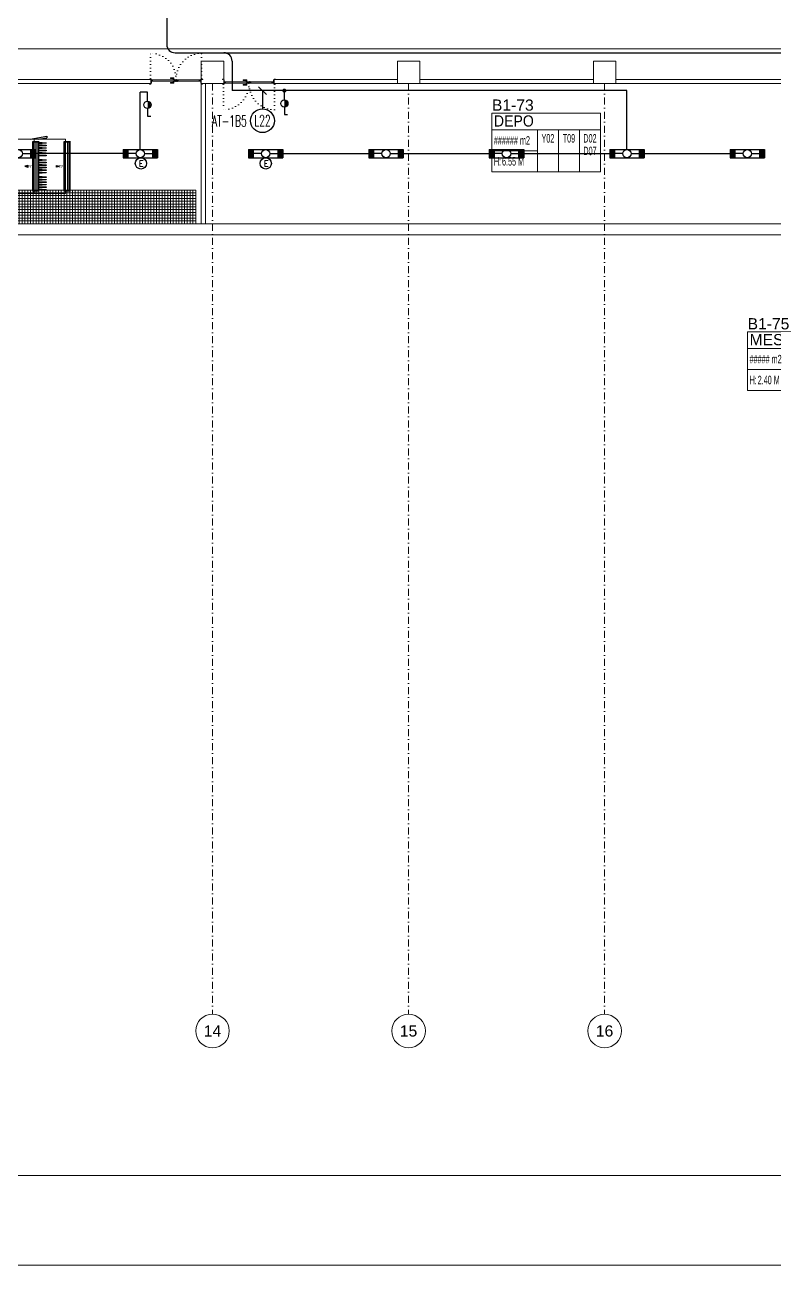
# Model space of a CAD drawing. Header units: metres. Extents: x -13316 to 152404, y -3899 to 30226.
# Drawn here: x 64130 to 66806, y -3899 to 530 of the extents above; entities that cross this region are included whole.
import ezdxf
from ezdxf.enums import TextEntityAlignment as Align

# ---------------------------------------------------------------- set-up
doc = ezdxf.new("R2010")
doc.units = ezdxf.units.M
doc.header["$LTSCALE"] = 100
doc.header["$MEASUREMENT"] = 0
for name, pattern in [('DASHDOT2', [0.5, 0.25, -0.125, 0, -0.125]), ('DOT2', [0.125, 0, -0.125]), ('HIDDEN', [0.375, 0.25, -0.125])]:
    doc.linetypes.add(name, pattern=pattern)
doc.layers.get('0').update_dxf_attribs({"color": 9, "lineweight": 9})
for name, color, linetype, lineweight in [('00', 9, 'Continuous', 9), ('01', 9, 'Continuous', 9), ('06B', 9, 'Continuous', 9), ('06C', 9, 'Continuous', 9), ('06D', 9, 'Continuous', 9), ('09', 9, 'Continuous', 9), ('09D', 8, 'Continuous', 9), ('10', 9, 'Continuous', 9), ('20', 9, 'DOT2', 9), ('21', 9, 'Continuous', 9), ('21_mahal200', 9, 'Continuous', 9), ('24', 9, 'DASHDOT2', 9), ('25', 9, 'Continuous', 9), ('32-ekipman', 9, 'Continuous', 9), ('40A', 9, 'Continuous', 9), ('E-2x36 W SIVAÜSTÜ FLUORESAN ARMATÜR (ETANŞ)', 7, 'Continuous', 30), ('E-ACİL AYDINLATMA KİTİ', 7, 'Continuous', 30), ('E-ANAHTAR (ETANŞ)', 7, 'Continuous', 30), ('E-KABLO', 7, 'Continuous', 30), ('E-LINYE', 7, 'Continuous', 30)]:
    doc.layers.add(name, color=color, linetype=linetype, lineweight=lineweight)
doc.styles.add('Arial', font='arial.ttf', dxfattribs={"height": 2.5})
doc.styles.add('E-YAZI', font='txttw.shx')
doc.styles.add('MuuM_TEXT-STANDART', font='ARIALN.TTF')
doc.styles.get("Standard").update_dxf_attribs({"font": 'ARIALN.TTF'})
doc.dimstyles.new('MuuM_DIM200', dxfattribs={"dimscale": 20, "dimtxt": 2, "dimasz": 1, "dimexe": 1, "dimexo": 1, "dimgap": 1, "dimtad": 1, "dimdec": 1, "dimrnd": 0.5, "dimdsep": 46, "dimtxsty": 'MuuM_TEXT-STANDART', "dimblk": 'ARCHTICK', "dimcen": 0, "dimdle": 0.15, "dimclrd": 256, "dimclre": 256, "dimclrt": 256, "dimadec": 0, "dimazin": 0, "dimtfac": 5, "dimtdec": 1, "dimtix": 1, "dimtmove": 2, "dimatfit": 3, "dimldrblk": 'DOT', "dimfxl": 3, "dimfxlon": 1, "dimtolj": 1, "dimlwd": -1, "dimlwe": -1, "dimarcsym": 0})

# ---------------------------------------------------------------- blocks, each defined once
blk = doc.blocks.new('0_aks')
at = {"linetype": 'Continuous'}
blk.add_circle((0, 0), 3, dxfattribs=at)
at = {"style": 'Arial'}
blk.add_attdef('AKS', text='', height=2, dxfattribs=at).set_placement((0, 0), align=Align.MIDDLE_CENTER)
blk = doc.blocks.new('p-akslar_yeni')
at = {"layer": '24'}
for points in [[(14895, -8575), (14895, -11897.2)], [(15595, -8575), (15595, -11897.2)], [(16295, -8575), (16295, -11897.2)]]:
    blk.add_lwpolyline(points, dxfattribs=at)
at = {"layer": '21', "xscale": 20, "yscale": 20, "zscale": 20}
for p, values in [((14895, -11957.2), {'AKS': '14'}), ((15595, -11957.2), {'AKS': '15'}), ((16295, -11957.2), {'AKS': '16'})]:
    blk.add_blockref('0_aks', p, dxfattribs=at).add_auto_attribs(values)
blk = doc.blocks.new('100_ANAHTAR (ETANŞ)')
at = {"layer": 'E-ANAHTAR (ETANŞ)', "color": 4}
for p, q in [((0, 5.35), (-0.71, 5.35)), ((0, 3.67), (0, 5.35)), ((0, 2.05), (0, 0))]:
    blk.add_line(p, q, dxfattribs=at)
at = {"layer": 'E-ANAHTAR (ETANŞ)', "color": 4, "const_width": 0.81}
blk.add_lwpolyline([(0, 3.27, 0.414214), (-0.41, 2.86, 0.414214), (0, 2.46, 0.414214)], format="xyb", dxfattribs=at)
at = {"layer": 'E-ANAHTAR (ETANŞ)', "color": 4}
blk.add_circle((0, 2.86), 0.81, dxfattribs=at)
blk = doc.blocks.new('100_ACİL AYDINLATMA KİTİ')
at = {"layer": 'E-ACİL AYDINLATMA KİTİ', "color": 3}
blk.add_circle((0, 0), 1.25, dxfattribs=at)
at = {"layer": 'E-ACİL AYDINLATMA KİTİ', "color": 3, "style": 'E-YAZI'}
blk.add_text('E', height=1.34, dxfattribs=at).set_placement((-0.45, -0.69))
blk = doc.blocks.new('100_2x36 W SIVAÜSTÜ FLUORESAN ARMATÜR (ETANŞ)')
at = {"layer": 'E-2x36 W SIVAÜSTÜ FLUORESAN ARMATÜR (ETANŞ)', "color": 4}
for p, q in [((-6.15, 1.5), (6.15, 1.5)), ((-6.15, 1.5), (-6.15, -1.5)), ((-1.5, 0), (-6.15, 0)), ((1.5, 0), (6.15, 0)), ((6.15, 1.5), (6.15, -1.5)), ((-6.15, -1.5), (6.15, -1.5))]:
    blk.add_line(p, q, dxfattribs=at)
blk.add_circle((0, 0), 1.5, dxfattribs=at)
for points in [[(-4.15, 1.5), (-4.15, -1.5), (-6.15, 1.5), (-6.15, -1.5)], [(4.15, 1.5), (4.15, -1.5), (6.15, 1.5), (6.15, -1.5)]]:
    blk.add_solid(points, dxfattribs=at)
blk = doc.blocks.new('p-kolon_80x80')
blk.add_lwpolyline([(-40, -40), (40, -40), (40, 40), (-40, 40)], close=True)
blk = doc.blocks.new('1.bod.mimari.elk')
at = {"layer": '01'}
for p in [(8480, -8590), (9180, -8590), (9880, -8590)]:
    blk.add_blockref('p-kolon_80x80', p, dxfattribs=at)
blk = doc.blocks.new('P-KURANGLEZ')
at = {"layer": '01'}
blk.add_lwpolyline([(7525, -500), (12385, -500), (12385, -5), (12385, 0), (12425, 0), (12425, -540), (7525, -540)], close=True, dxfattribs=at)
blk = doc.blocks.new('_ArchTick')
at = {"color": 0, "linetype": 'ByBlock', "const_width": 0.15}
blk.add_lwpolyline([(-0.5, -0.5), (0.5, 0.5)], dxfattribs=at)
blk = doc.blocks.new('*D704')
at = {"layer": '25', "transparency": 16777216}
for p, q in [((89939.1, -1804.3), (89939.1, -1724.3)), ((101899.1, -1768), (101899.1, -1724.3)), ((89936.1, -1744.3), (101902.1, -1744.3))]:
    blk.add_line(p, q, dxfattribs=at)
at = {"layer": '25', "transparency": 16777216, "xscale": 20, "yscale": 20, "zscale": 20, "rotation": 180}
blk.add_blockref('_ArchTick', (89939.1, -1744.3), dxfattribs=at)
at = {"layer": '25', "transparency": 16777216, "xscale": 20, "yscale": 20, "zscale": 20}
blk.add_blockref('_ArchTick', (101899.1, -1744.3), dxfattribs=at)
at = {"layer": '25', "transparency": 16777216, "insert": (95919.1, -1698.8), "char_height": 50, "attachment_point": 5, "style": 'MuuM_TEXT-STANDART'}
blk.add_mtext('\\A1;11960', dxfattribs=at)
blk = doc.blocks.new('_Dot')
at = {"color": 0, "linetype": 'ByBlock', "lineweight": -2}
blk.add_line((-0.5, 0), (-1, 0), dxfattribs=at)
at = {"color": 0, "linetype": 'ByBlock', "const_width": 0.5}
blk.add_lwpolyline([(-0.25, 0, 1), (0.25, 0, 1)], format="xyb", close=True, dxfattribs=at)
blk = doc.blocks.new('DRWER')
at = {"color": 252, "lineweight": -3}
for p, q in [((-160, 67), (-160, 1867)), ((-67, 97), (-67, 1837)), ((25, 67), (25, 1867)), ((440, 67), (440, 1867)), ((533, 97), (533, 1837)), ((625, 67), (625, 1867)), ((1261, 1935), (1261, 1935)), ((1261, 0), (1261, 1935)), ((1261, 25), (1261, 1910)), ((2783, 0), (2783, 1935)), ((3280, 2013), (3030, 2013)), ((3405, -153), (3405, 2087)), ((3702, 1855), (3652, 1880)), ((3652, 1830), (3702, 1855)), ((3702, 1805), (3652, 1830)), ((3652, 1780), (3702, 1805)), ((3702, 1755), (3652, 1780)), ((4227, 0), (4227, 1935)), ((6585, 67), (6585, 1867)), ((6677, 97), (6677, 1837)), ((6770, 67), (6770, 1867)), ((7707, 67), (7707, 1867)), ((7799, 97), (7799, 1837)), ((7892, 67), (7892, 1867)), ((3280, 1742), (3030, 1742)), ((3280, 1490), (3030, 1490)), ((3652, 1730), (3702, 1755)), ((3702, 1705), (3652, 1730)), ((3652, 1680), (3702, 1705)), ((3702, 1655), (3652, 1680)), ((3652, 1630), (3702, 1655)), ((3702, 1605), (3652, 1630)), ((3652, 1580), (3702, 1605)), ((3702, 1555), (3652, 1580)), ((3652, 1530), (3702, 1555)), ((3702, 1505), (3652, 1530)), ((3652, 1480), (3702, 1505)), ((3702, 1455), (3652, 1480)), ((3652, 1430), (3702, 1455)), ((3702, 1405), (3652, 1430)), ((3652, 1380), (3702, 1405)), ((3702, 1355), (3652, 1380)), ((3652, 1330), (3702, 1355)), ((3702, 1305), (3652, 1330)), ((1466, 649), (1466, 1287)), ((2398, 649), (2398, 904)), ((2433, 649), (2433, 904)), ((2474, 649), (2474, 904)), ((2515, 649), (2515, 904)), ((2550, 649), (2550, 904)), ((2573, 649), (2573, 904)), ((2582, 649), (2582, 904)), ((3280, 1274), (3030, 1274)), ((3280, 1108), (3030, 1108)), ((3280, 1003), (3030, 1003)), ((3055, 993), (3030, 943)), ((3080, 943), (3030, 943)), ((3280, 932), (3030, 932)), ((3055, 993), (3080, 943)), ((3255, 943), (3230, 993)), ((3280, 993), (3230, 993)), ((3255, 943), (3280, 993)), ((3652, 1280), (3702, 1305)), ((3702, 1255), (3652, 1280)), ((3652, 1230), (3702, 1255)), ((3702, 1205), (3652, 1230)), ((3652, 1180), (3702, 1205)), ((3702, 1155), (3652, 1180)), ((3652, 1130), (3702, 1155)), ((3702, 1105), (3652, 1130)), ((3652, 1080), (3702, 1105)), ((3702, 1055), (3652, 1080)), ((3652, 1030), (3702, 1055)), ((3702, 1005), (3652, 1030)), ((3652, 980), (3702, 1005)), ((3702, 955), (3652, 980)), ((3652, 930), (3702, 955)), ((3702, 905), (3652, 930)), ((3652, 880), (3702, 905)), ((2544, 582), (1656, 582)), ((3280, 827), (3030, 827)), ((3280, 661), (3030, 661)), ((3280, 445), (3030, 445)), ((3702, 855), (3652, 880)), ((3652, 830), (3702, 855)), ((3702, 805), (3652, 830)), ((3652, 780), (3702, 805)), ((3702, 755), (3652, 780)), ((3652, 730), (3702, 755)), ((3702, 705), (3652, 730)), ((3652, 680), (3702, 705)), ((3702, 655), (3652, 680)), ((3652, 630), (3702, 655)), ((3702, 605), (3652, 630)), ((3652, 580), (3702, 605)), ((3702, 555), (3652, 580)), ((3652, 530), (3702, 555)), ((3702, 505), (3652, 530)), ((3652, 480), (3702, 505)), ((3702, 455), (3652, 480)), ((3652, 430), (3702, 455)), ((662, 0), (858, -35)), ((858, -35), (864, 0)), ((983, 0), (1475, -87)), ((1261, 0), (1261, 0)), ((1272, 0), (1484, -37)), ((2774, 50), (2282, -37)), ((2783, 1), (2290, -86)), ((2783, 1), (2774, 50)), ((3280, 193), (3030, 193)), ((3718, 50), (3521, 15)), ((3529, -34), (3521, 15)), ((3726, 1), (3529, -34)), ((3702, 405), (3652, 430)), ((3652, 380), (3702, 405)), ((3702, 355), (3652, 380)), ((3652, 330), (3702, 355)), ((3702, 305), (3652, 330)), ((3652, 280), (3702, 305)), ((3702, 255), (3652, 280)), ((3652, 230), (3702, 255)), ((3702, 205), (3652, 230)), ((3652, 180), (3702, 205)), ((3702, 155), (3652, 180)), ((3652, 130), (3702, 155)), ((3702, 105), (3652, 130)), ((3652, 80), (3702, 105)), ((3702, 55), (3652, 80)), ((3726, 1), (3718, 50)), ((6471, 0), (7062, -104)), ((1475, -87), (1484, -37)), ((2290, -86), (2282, -37)), ((2844, -153), (2905, -153)), ((2844, -153), (2905, -153)), ((3405, -153), (2905, -153)), ((3280, -77), (3030, -77)), ((6770, -2), (7071, -55)), ((7062, -104), (7071, -55))]:
    blk.add_line(p, q, dxfattribs=at)
for p, q in [((0, 1935), (61, 1935)), ((0, 0), (0, 1935)), ((61, 1935), (600, 1935)), ((600, 1935), (661, 1935)), ((600, 0), (600, 1935)), ((661, 1935), (1261, 1935)), ((1322, 1935), (1261, 1935)), ((1322, 1935), (1383, 1935)), ((2783, 1935), (1383, 1935)), ((2844, 1935), (2783, 1935)), ((2844, 2087), (2905, 2087)), ((2844, 2087), (2905, 2087)), ((2844, -153), (2844, 2087)), ((3405, 2087), (2905, 2087)), ((3466, 2087), (3405, 2087)), ((3466, 2087), (3405, 2087)), ((3466, -153), (3466, 2087)), ((3466, 1935), (3527, 1935)), ((3727, 1935), (3527, 1935)), ((4227, 1935), (3727, 1935)), ((4288, 1935), (4227, 1935)), ((4288, 1935), (4349, 1935)), ((5949, 1935), (4349, 1935)), ((6549, 1935), (5949, 1935)), ((6610, 1935), (6549, 1935)), ((6610, 0), (6610, 1935)), ((6610, 1935), (7071, 1935)), ((7671, 1935), (7071, 1935)), ((7732, 1935), (7671, 1935)), ((7732, 0), (7732, 1935)), ((0, 0), (61, 0)), ((61, 0), (600, 0)), ((600, 0), (661, 0)), ((661, 0), (1261, 0)), ((1322, 0), (1261, 0)), ((1322, 0), (1383, 0)), ((2783, 0), (1383, 0)), ((2844, 0), (2783, 0)), ((3466, 0), (3527, 0)), ((3727, 0), (3527, 0)), ((4227, 0), (3727, 0)), ((4288, 0), (4227, 0)), ((4288, 0), (4349, 0)), ((5949, 0), (4349, 0)), ((6549, 0), (5949, 0)), ((6610, 0), (6549, 0)), ((6610, 0), (7071, 0)), ((7671, 0), (7071, 0)), ((7732, 0), (7671, 0)), ((3466, -153), (3405, -153)), ((3466, -153), (3405, -153))]:
    blk.add_line(p, q)
for points in [[(-160, 97), (25, 97), (25, 1837), (-160, 1837), (-160, 97)], [(-141, 107), (7, 107), (7, 1827), (-141, 1827), (-141, 107)], [(0, 97), (61, 97), (61, 1837), (0, 1837), (0, 97)], [(440, 97), (625, 97), (625, 1837), (440, 1837), (440, 97)], [(459, 107), (607, 107), (607, 1827), (459, 1827), (459, 107)], [(600, 97), (661, 97), (661, 1837), (600, 1837), (600, 97)], [(3280, -77), (3030, -77), (3030, 2013), (3280, 2013), (3280, -77)], [(5899, 1623), (4399, 1623), (4399, 1823), (5899, 1823), (5899, 1623)], [(6610, 97), (6549, 97), (6549, 1837), (6610, 1837), (6610, 97)], [(6770, 97), (6585, 97), (6585, 1837), (6770, 1837), (6770, 97)], [(6751, 107), (6603, 107), (6603, 1827), (6751, 1827), (6751, 107)], [(7732, 97), (7671, 97), (7671, 1837), (7732, 1837), (7732, 97)], [(7892, 97), (7707, 97), (7707, 1837), (7892, 1837), (7892, 97)], [(7873, 107), (7725, 107), (7725, 1827), (7873, 1827), (7873, 107)], [(2713, 329), (1453, 329), (1453, 1605), (2713, 1605), (2713, 329)], [(5899, 1321), (4399, 1321), (4399, 1521), (5899, 1521), (5899, 1321)], [(1261, 623), (1161, 623), (1161, 1311), (1261, 1311), (1261, 623)], [(2244, 649), (1383, 649), (1383, 1287), (2244, 1287), (2244, 649)], [(2582, 649), (2367, 649), (2367, 904), (2582, 904), (2582, 649)], [(5899, 1019), (4399, 1019), (4399, 1219), (5899, 1219), (5899, 1019)], [(5899, 716), (4399, 716), (4399, 916), (5899, 916), (5899, 716)], [(1919, 559), (1650, 559), (1650, 604), (1919, 604), (1919, 559)], [(1825, 604), (1744, 604), (1744, 649), (1825, 649), (1825, 604)], [(1825, 540), (1744, 540), (1744, 559), (1825, 559), (1825, 540)], [(2555, 559), (2394, 559), (2394, 604), (2555, 604), (2555, 559)], [(2528, 712), (2420, 712), (2420, 840), (2528, 840), (2528, 712)], [(2501, 604), (2447, 604), (2447, 649), (2501, 649), (2501, 604)], [(2501, 540), (2447, 540), (2447, 559), (2501, 559), (2501, 540)], [(5899, 414), (4399, 414), (4399, 614), (5899, 614), (5899, 414)], [(5899, 112), (4399, 112), (4399, 312), (5899, 312), (5899, 112)]]:
    blk.add_lwpolyline(points, close=True, dxfattribs=at)
for points in [[(0, 61), (0, 61), (0, 1874), (0, 1874), (0, 61)], [(600, 61), (600, 61), (600, 1874), (600, 1874), (600, 61)], [(6610, 61), (6610, 61), (6610, 1874), (6610, 1874), (6610, 61)], [(7732, 61), (7732, 61), (7732, 1874), (7732, 1874), (7732, 61)]]:
    blk.add_lwpolyline(points, close=True)
for points in [[(6770, 1774), (7044, 1793), (7044, 1813), (6770, 1830)], [(6770, 1684), (7044, 1703), (7044, 1723), (6770, 1740)], [(6770, 1594), (7044, 1613), (7044, 1633), (6770, 1650)], [(6770, 1504), (7044, 1523), (7044, 1543), (6770, 1560)], [(6770, 1414), (7044, 1433), (7044, 1453), (6770, 1470)], [(6770, 1324), (7044, 1343), (7044, 1363), (6770, 1380)], [(225, 967), (325, 967), (225, 997), (225, 937), (325, 967)], [(925, 967), (825, 967), (925, 997), (925, 937), (825, 967)], [(2582, 904), (2555, 967), (2393, 967), (2366, 904)], [(6385, 967), (6285, 967), (6385, 997), (6385, 937), (6285, 967)], [(6770, 1164), (7044, 1183), (7044, 1203), (6770, 1220)], [(6770, 1074), (7044, 1093), (7044, 1113), (6770, 1130)], [(6770, 984), (7044, 1003), (7044, 1023), (6770, 1040)], [(6770, 894), (7044, 913), (7044, 933), (6770, 950)], [(7407, 967), (7507, 967), (7407, 997), (7407, 937), (7507, 967)], [(6770, 804), (7044, 823), (7044, 843), (6770, 860)], [(6770, 714), (7044, 733), (7044, 753), (6770, 770)], [(6770, 554), (7044, 573), (7044, 593), (6770, 610)], [(6770, 464), (7044, 483), (7044, 503), (6770, 520)], [(3581, 0), (3581, -90), (3554, -90), (3554, 0)], [(3634, 0), (3634, -90), (3607, -90), (3607, 0)], [(3823, 0), (3823, -90), (3783, -90), (3783, 0)], [(3896, 0), (3896, -90), (3856, -90), (3856, 0)], [(6770, 374), (7044, 393), (7044, 413), (6770, 430)], [(6770, 284), (7044, 303), (7044, 323), (6770, 340)], [(6770, 194), (7044, 213), (7044, 233), (6770, 250)], [(6770, 104), (7044, 123), (7044, 143), (6770, 160)]]:
    blk.add_lwpolyline(points, dxfattribs=at)
blk.add_circle((3155, 967), 100, dxfattribs=at)
for s, p in [('FA', (59, 923)), ('EA', (656, 923)), ('RA', (6351, 923)), ('SA', (7478, 923))]:
    blk.add_text(s, height=88, dxfattribs=at).set_placement(p)
blk = doc.blocks.new('p-ızgara_mekanik')
at = {"layer": '09D'}
h = blk.add_hatch(dxfattribs=at)
h.set_pattern_fill('_USER', color=254, scale=10, double=1, pattern_type=0)
h.set_pattern_definition([(0, (-56000, 540), (0, 10), []), (90, (-56000, 540), (-10, 6e-16), [])])
h.paths.add_polyline_path([(7620, 40), (8420, 40), (8420, 160), (7620, 160)])
at = {"layer": '06D'}
blk.add_lwpolyline([(7620, 40), (8420, 40), (8420, 160), (7620, 160)], close=True, dxfattribs=at)
blk = doc.blocks.new('prf-scr2')
at = {"linetype": 'DOT2', "ltscale": 10}
blk.add_line((0, 0.2), (0, -1.1), dxfattribs=at)
for p, q in [((-0.1, -0.2), (0.1, -0.3)), ((0.1, -0.2), (-0.1, -0.2)), ((0.1, -0.3), (-0.1, -0.3)), ((-0.1, -0.3), (0.1, -0.4)), ((0.1, -0.4), (-0.1, -0.4)), ((0.1, -0.5), (-0.1, -0.4)), ((-0.1, -0.4), (0.1, -0.4)), ((0.1, -0.6), (-0.1, -0.5)), ((-0.1, -0.5), (0.1, -0.5)), ((-0.1, -0.6), (0.1, -0.7)), ((0.1, -0.6), (-0.1, -0.6)), ((-0.1, -0.6), (0.1, -0.6)), ((-0.1, -0.7), (0.1, -0.8)), ((0.1, -0.7), (-0.1, -0.7)), ((-0.1, -0.8), (0.1, -0.8)), ((0.1, -0.8), (-0.1, -0.8)), ((0.1, -0.2), (0, -0.1)), ((0, -0.2), (0.1, -0.2))]:
    blk.add_line(p, q)
blk.add_lwpolyline([(0.2, 0), (-0.2, 0), (-0.2, 0), (-0.1, -0.1), (0.1, -0.1), (0.2, 0), (0.2, 0)], close=True)
for points in [[(0.2, 0), (-0.2, 0)], [(-0.1, -0.1), (-0.1, -0.2), (-0.1, -0.2), (-0.1, -0.2), (-0.1, -0.2), (-0.1, -0.3), (-0.1, -0.3), (-0.1, -0.3), (-0.1, -0.3), (-0.1, -0.4), (-0.1, -0.4), (-0.1, -0.4), (-0.1, -0.4), (-0.1, -0.4), (-0.1, -0.5), (-0.1, -0.5), (-0.1, -0.5), (-0.1, -0.5), (-0.1, -0.5), (-0.1, -0.5), (-0.1, -0.6), (-0.1, -0.6), (-0.1, -0.6), (-0.1, -0.6), (-0.1, -0.6), (-0.1, -0.7), (-0.1, -0.7), (-0.1, -0.7), (-0.1, -0.7), (-0.1, -0.7), (-0.1, -0.8), (-0.1, -0.8), (-0.1, -0.8), (-0.1, -0.8), (0, -0.9), (0, -0.9), (0, -0.9), (0.1, -0.8), (0.1, -0.8), (0.1, -0.7), (0.1, -0.7), (0.1, -0.7), (0.1, -0.7), (0.1, -0.7), (0.1, -0.7), (0.1, -0.6), (0.1, -0.6), (0.1, -0.6), (0.1, -0.6), (0.1, -0.6), (0.1, -0.5), (0.1, -0.5), (0.1, -0.5), (0.1, -0.5), (0.1, -0.4), (0.1, -0.4), (0.1, -0.4), (0.1, -0.4), (0.1, -0.4), (0.1, -0.3), (0.1, -0.3), (0.1, -0.3), (0.1, -0.3), (0.1, -0.3), (0.1, -0.3), (0.1, -0.2), (0.1, -0.2), (0.1, -0.2), (0.1, -0.2), (0.1, -0.2), (0.1, -0.1)]]:
    blk.add_lwpolyline(points)
blk = doc.blocks.new('gr-p-barel kilitli kapı kolu')
at = {"flags": 128}
for points in [[(-0.9, 0.8), (-0.9, 4.9), (-11.7, 4.9), (-11.7, 6.7), (0.9, 6.7), (0.9, 0.8)], [(-0.8, 5), (0.8, 6.6)]]:
    blk.add_lwpolyline(points, dxfattribs=at)
blk.add_lwpolyline([(-2.75, 0), (-2.75, 0.7), (2.75, 0.7), (2.75, 0)])
blk.add_lwpolyline([(-1.3, 0.7), (1.3, 0.7), (1.3, 0.8), (-1.3, 0.8)], close=True)
blk = doc.blocks.new('p-de-02')
at = {"layer": '06C'}
blk.add_lwpolyline([(106.3, -16.6, 1), (106.3, -15.8), (104.3, -15.8), (104.3, -16.6), (106.4, -16.6)], format="xyb", dxfattribs=at)
blk.add_arc((106.3, -16.2), 0.5, 233.1301, 126.8699, dxfattribs=at)
at = {"layer": '09'}
for p, q in [((108.1, -16.7), (108.1, -16.6)), ((108.2, -16.7), (108.2, -16.6)), ((108.3, -16.6), (108.3, -16.7)), ((108.4, -16.7), (108.4, -16.6)), ((108.5, -16.6), (108.5, -16.7)), ((108.6, -16.7), (108.6, -16.6)), ((108.7, -16.6), (108.7, -16.7)), ((108.8, -16.6), (108.8, -16.7)), ((109.3, -21.9), (109.3, -21.7)), ((109.4, -21.7), (109.4, -21.9)), ((109.5, -21.9), (109.5, -21.7)), ((109.6, -21.7), (109.6, -21.9)), ((109.7, -21.9), (109.7, -21.7)), ((109.8, -21.7), (109.8, -21.9)), ((109.9, -21.9), (109.9, -21.7)), ((110, -21.9), (110, -21.7))]:
    blk.add_line(p, q, dxfattribs=at)
at = {"layer": '10'}
for points in [[(14.2, -6.8, -0.414214), (14.3, -6.7), (18.7, -6.7, -0.414214), (18.8, -6.8), (18.8, -14.1), (19, -14.1), (19, -6.8, 0.414214), (18.7, -6.5), (14.3, -6.5, 0.414214), (14, -6.8), (14, -7.7, 0.414214), (14.3, -8), (15.4, -8), (15.4, -7.8), (14.3, -7.8, -0.414214), (14.2, -7.7)], [(19, -9.7, -0.414214), (19.3, -9.4), (20.3, -9.4, -0.414214), (20.6, -9.7), (20.6, -16.1, -0.414214), (20.3, -16.4, -0.414214), (20, -16.1), (20, -15.2), (19, -15.2), (19, -24.2, -0.414214), (18.7, -24.5), (14.3, -24.5, -0.414214), (14, -24.2), (14, -23.3, -0.414214), (14.3, -23), (15.4, -23), (15.4, -23.2), (14.3, -23.2, 0.414214), (14.2, -23.3), (14.2, -24.2, 0.414214), (14.3, -24.3), (18.7, -24.3, 0.414214), (18.8, -24.2), (18.8, -15), (20.2, -15), (20.2, -16.1, 0.414214), (20.3, -16.2, 0.414214), (20.4, -16.1), (20.4, -9.7, 0.414214), (20.3, -9.6), (19.3, -9.6, 0.414214), (19.2, -9.7), (19.2, -10.6), (19, -10.6)], [(18.4, -25), (19.8, -24.4), (19.8, -21.5), (20, -21.5), (20, -24.5), (18.5, -25.2, -14.796002)], [(198.6, -9.7, 0.414214), (198.3, -9.4), (197.3, -9.4, 0.414214), (197, -9.7), (197, -16.1, 0.414214), (197.3, -16.4, 0.414214), (197.6, -16.1), (197.6, -15.2), (198.6, -15.2), (198.6, -24.2, 0.414214), (198.9, -24.5), (203.3, -24.5, 0.414214), (203.6, -24.2), (203.6, -23.3, 0.414214), (203.3, -23), (202.2, -23), (202.2, -23.2), (203.3, -23.2, -0.414214), (203.4, -23.3), (203.4, -24.2, -0.414214), (203.3, -24.3), (198.9, -24.3, -0.414214), (198.8, -24.2), (198.8, -15), (197.4, -15), (197.4, -16.1, -0.414214), (197.3, -16.2, -0.414214), (197.2, -16.1), (197.2, -9.7, -0.414214), (197.3, -9.6), (198.3, -9.6, -0.414214), (198.4, -9.7), (198.4, -10.6), (198.6, -10.6)], [(199.2, -25), (197.8, -24.4), (197.8, -21.5), (197.6, -21.5), (197.6, -24.5), (199.1, -25.2, 14.796002)], [(203.4, -6.8, 0.414214), (203.3, -6.7), (198.9, -6.7, 0.414214), (198.8, -6.8), (198.8, -14.1), (198.6, -14.1), (198.6, -6.8, -0.414214), (198.9, -6.5), (203.3, -6.5, -0.414214), (203.6, -6.8), (203.6, -7.7, -0.414214), (203.3, -8), (202.2, -8), (202.2, -7.8), (203.3, -7.8, 0.414214), (203.4, -7.7)]]:
    blk.add_lwpolyline(points, format="xyb", close=True, dxfattribs=at)
for points in [[(108.2, -20.1), (108.2, -18.1), (108.5, -18.1), (108.5, -17), (20.3, -17), (20.3, -18.1), (20.6, -18.1), (20.6, -20.1), (20.3, -20.1), (20.3, -18.3), (20, -18.3), (20, -16.7), (108.8, -16.7), (108.8, -18.3), (108.5, -18.3), (108.5, -20.1)], [(108.2, -18.1), (108.2, -20.1), (108.8, -20.1), (108.8, -21.7), (20, -21.7), (20, -20.1), (20.6, -20.1), (20.6, -18.1), (20.9, -18.1), (20.9, -20.3), (20.3, -20.3), (20.3, -21.4), (108.5, -21.4), (108.5, -20.3), (107.9, -20.3), (107.9, -18.1), (108.2, -18.1)], [(109.9, -20.1), (109.9, -18.1), (109.6, -18.1), (109.6, -17), (197.3, -17), (197.3, -18.1), (197, -18.1), (197, -20.1), (197.3, -20.1), (197.3, -18.3), (197.6, -18.3), (197.6, -16.7), (109.3, -16.7), (109.3, -18.3), (109.6, -18.3), (109.6, -20.1)], [(109.9, -18.1), (109.9, -20.1), (109.3, -20.1), (109.3, -21.7), (197.6, -21.7), (197.6, -20.1), (197, -20.1), (197, -18.1), (196.7, -18.1), (196.7, -20.3), (197.3, -20.3), (197.3, -21.4), (109.6, -21.4), (109.6, -20.3), (110.2, -20.3), (110.2, -18.1), (109.9, -18.1)]]:
    blk.add_lwpolyline(points, dxfattribs=at)
for points in [[(20.9, -17.2), (26.9, -17.2), (26.9, -21.2), (20.9, -21.2)], [(21.2, -17.5), (26.6, -17.5), (26.6, -20.9), (21.2, -20.9)], [(107.9, -17.2), (101.9, -17.2), (101.9, -21.2), (107.9, -21.2)], [(107.6, -17.5), (102.2, -17.5), (102.2, -20.9), (107.6, -20.9)], [(108.1, -22.4), (110, -22.4), (110, -21.9), (108.1, -21.9), (107.5, -21.9), (107.5, -22.4)], [(110, -16.1), (108.1, -16.1), (108.1, -16.6), (110.6, -16.6), (110.6, -16.6), (110.6, -16.1)], [(110.2, -17.2), (116.2, -17.2), (116.2, -21.2), (110.2, -21.2)], [(110.5, -17.5), (115.9, -17.5), (115.9, -20.9), (110.5, -20.9)], [(196.7, -17.2), (192.7, -17.2), (192.7, -21.2), (196.7, -21.2)], [(196.4, -17.5), (193, -17.5), (193, -20.9), (196.4, -20.9)]]:
    blk.add_lwpolyline(points, close=True, dxfattribs=at)
for centre in [(17.8, -25.5), (199.8, -25.5)]:
    blk.add_circle(centre, 0.55, dxfattribs=at)
at = {"layer": '20'}
for p, q in [((17.8, -25.5), (17.8, -116)), ((199.8, -25.5), (199.8, -116))]:
    blk.add_line(p, q, dxfattribs=at)
at = {"layer": '20', "linetype": 'HIDDEN'}
for points in [[(18.6, -24.3), (18.6, -23), (17.1, -23), (17.1, -24.3)], [(18.4, -25), (18.4, -23.2), (17.3, -23.2), (17.3, -25)], [(199, -24.3), (199, -23), (200.5, -23), (200.5, -24.3)], [(199.2, -25), (199.2, -23.2), (200.3, -23.2), (200.3, -25)]]:
    blk.add_lwpolyline(points, dxfattribs=at)
at = {"layer": '20'}
for centre, start, end in [((17.8, -25.5), 270, 2.4057), ((199.8, -25.5), 177.5943, 270)]:
    blk.add_arc(centre, 90.5, start, end, dxfattribs=at)
at = {"layer": '06B', "xscale": -1}
blk.add_blockref('gr-p-barel kilitli kapı kolu', (117.3, -16.7), dxfattribs=at)
at = {"layer": '06B', "rotation": 180}
blk.add_blockref('gr-p-barel kilitli kapı kolu', (117.3, -21.7), dxfattribs=at)
at = {"layer": '10', "xscale": -1, "rotation": 90}
for p in [(20.3, -19.2), (109.6, -19.2)]:
    blk.add_blockref('prf-scr2', p, dxfattribs=at)
at = {"layer": '10', "rotation": 270}
for p in [(108.5, -19.2), (197.3, -19.2)]:
    blk.add_blockref('prf-scr2', p, dxfattribs=at)
blk = doc.blocks.new('0_roomno2')
blk.add_lwpolyline([(19.38, -10.5), (0, -10.5), (0, 0), (19.38, 0)], close=True)
for points in [[(0, -3), (19.38, -3)], [(8.12, -3), (8.12, -10.5)], [(11.88, -3), (11.88, -10.5)], [(15.62, -3), (15.62, -10.5)], [(0, -6.75), (8.12, -6.75)]]:
    blk.add_lwpolyline(points)
at = {"style": 'MuuM_TEXT-STANDART', "width": 0.6}
blk.add_text('H:', height=1.5, dxfattribs=at).set_placement((0.35, -8.61), align=Align.MIDDLE_LEFT)
at = {"style": 'Arial'}
blk.add_attdef('ODANO', (0, 1.17), '', height=2, dxfattribs=at)
blk.add_attdef('MEKANADI', text='', height=2, dxfattribs=at).set_placement((0.35, -3), align=Align.BOTTOM_LEFT)
at = {"style": 'MuuM_TEXT-STANDART', "width": 0.6}
for tag, p in [('M2', (0.35, -4.88)), ('TEMIZTAVANYUKSEKLIGI', (1.8, -8.61))]:
    blk.add_attdef(tag, text='', height=1.5, dxfattribs=at).set_placement(p, align=Align.MIDDLE_LEFT)
for tag, p in [('YER01', (10, -4.5)), ('TAVAN01', (13.75, -4.5)), ('DUVAR01', (17.5, -4.5)), ('YER02', (10, -6.75)), ('TAVAN02', (13.75, -6.75)), ('DUVAR02', (17.5, -6.75)), ('YER03', (10, -9)), ('TAVAN03', (13.75, -9)), ('DUVAR03', (17.5, -9))]:
    blk.add_attdef(tag, text='', height=1.5, dxfattribs=at).set_placement(p, align=Align.MIDDLE_CENTER)
blk = doc.blocks.new('1.bod.mimari1.elk')
at = {"layer": '00'}
for points in [[(8260, -8630), (7605, -8630), (7605, -8615), (8260, -8615)], [(8455, -8630), (8455, -9130), (8440, -9130), (8440, -8630)], [(9140, -8630), (8700, -8630), (8700, -8615), (9140, -8615)], [(9840, -8630), (9220, -8630), (9220, -8615), (9840, -8615)], [(10540, -8615), (9920, -8615), (9920, -8630), (10540, -8630)]]:
    blk.add_lwpolyline(points, close=True, dxfattribs=at)
at = {"layer": '01'}
blk.add_blockref('P-KURANGLEZ', (0, -8630), dxfattribs=at)
at = {"layer": '06D'}
blk.add_blockref('p-ızgara_mekanik', (0, -9170), dxfattribs=at)
at = {"layer": '10', "rotation": 180}
blk.add_blockref('p-de-02', (8458.8, -8638), dxfattribs=at)
at = {"layer": '10', "xscale": -1}
blk.add_blockref('p-de-02', (8718.8, -8607), dxfattribs=at)
at = {"layer": '21_mahal200'}
ref = blk.add_blockref('0_roomno2', (9477.76, -8735.28), dxfattribs=dict(at, xscale=20, yscale=20, zscale=20))
ref.add_attrib('ODANO', 'B1-73', (9477.76, -8726.64), dxfattribs={"layer": '0', "height": 40, "style": 'Arial'})
ref.add_attrib('MEKANADI', 'DEPO', dxfattribs={"layer": '0', "height": 40, "style": 'Arial', "width": 0.9}).set_placement((9484.76, -8795.28), align=Align.BOTTOM_LEFT)
ref.add_attrib('M2', '###### m2', dxfattribs={"layer": '0', "height": 30, "style": 'MuuM_TEXT-STANDART', "width": 0.6}).set_placement((9484.76, -8832.78), align=Align.MIDDLE_LEFT)
ref.add_attrib('TEMIZTAVANYUKSEKLIGI', '6.55 M', dxfattribs={"layer": '0', "height": 30, "style": 'MuuM_TEXT-STANDART', "width": 0.6}).set_placement((9513.76, -8907.44), align=Align.MIDDLE_LEFT)
ref.add_attrib('YER01', 'Y02', dxfattribs={"layer": '0', "height": 30, "style": 'MuuM_TEXT-STANDART', "width": 0.6}).set_placement((9677.76, -8825.28), align=Align.MIDDLE_CENTER)
ref.add_attrib('TAVAN01', 'T09', dxfattribs={"layer": '0', "height": 30, "style": 'MuuM_TEXT-STANDART', "width": 0.6}).set_placement((9752.76, -8825.28), align=Align.MIDDLE_CENTER)
ref.add_attrib('DUVAR01', 'D02', dxfattribs={"layer": '0', "height": 30, "style": 'MuuM_TEXT-STANDART', "width": 0.6}).set_placement((9827.76, -8825.28), align=Align.MIDDLE_CENTER)
ref.add_attrib('DUVAR02', 'D07', dxfattribs={"layer": '0', "height": 30, "style": 'MuuM_TEXT-STANDART', "width": 0.6}).set_placement((9827.76, -8870.28), align=Align.MIDDLE_CENTER)
ref = blk.add_blockref('0_roomno2', (10390.71, -9516.02), dxfattribs=dict(at, xscale=20, yscale=20, zscale=20))
ref.add_attrib('ODANO', 'B1-75', (10390.71, -9507.38), dxfattribs={"layer": '0', "height": 40, "style": 'Arial'})
ref.add_attrib('MEKANADI', 'MESCİD', dxfattribs={"layer": '0', "height": 40, "style": 'Arial'}).set_placement((10397.71, -9576.02), align=Align.BOTTOM_LEFT)
ref.add_attrib('M2', '##### m2', dxfattribs={"layer": '0', "height": 30, "style": 'MuuM_TEXT-STANDART', "width": 0.6}).set_placement((10397.71, -9613.52), align=Align.MIDDLE_LEFT)
ref.add_attrib('TEMIZTAVANYUKSEKLIGI', '2.40 M', dxfattribs={"layer": '0', "height": 30, "style": 'MuuM_TEXT-STANDART', "width": 0.6}).set_placement((10426.71, -9688.18), align=Align.MIDDLE_LEFT)
ref.add_attrib('YER01', 'Y02', dxfattribs={"layer": '0', "height": 30, "style": 'MuuM_TEXT-STANDART', "width": 0.6}).set_placement((10590.71, -9606.02), align=Align.MIDDLE_CENTER)
ref.add_attrib('TAVAN01', 'T05', dxfattribs={"layer": '0', "height": 30, "style": 'MuuM_TEXT-STANDART', "width": 0.6}).set_placement((10665.71, -9606.02), align=Align.MIDDLE_CENTER)
ref.add_attrib('DUVAR01', 'D07', dxfattribs={"layer": '0', "height": 30, "style": 'MuuM_TEXT-STANDART', "width": 0.6}).set_placement((10740.71, -9606.02), align=Align.MIDDLE_CENTER)
ref.add_attrib('YER02', 'Y25', dxfattribs={"layer": '0', "height": 30, "style": 'MuuM_TEXT-STANDART', "width": 0.6}).set_placement((10590.71, -9651.02), align=Align.MIDDLE_CENTER)
ref.add_attrib('TAVAN02', 'T09', dxfattribs={"layer": '0', "height": 30, "style": 'MuuM_TEXT-STANDART', "width": 0.6}).set_placement((10665.71, -9651.02), align=Align.MIDDLE_CENTER)
at = {"layer": '32-ekipman', "xscale": -0.1, "yscale": 0.1, "zscale": 0.1, "rotation": 180}
blk.add_blockref('DRWER', (7181.75, -8828.5), dxfattribs=at)
at = {"layer": '25'}
dim = blk.add_linear_dim(base=(12000, -8506.3), p1=(40, -8984.77), p2=(12000, -8550), dimstyle='MuuM_DIM200', override={"dimtxt": 2.5}, dxfattribs=at)
dim.commit()
dim.dimension.update_dxf_attribs({"geometry": '*D704', "text_midpoint": (6020, -8460.78), "insert": (-89899.09, -6762)})

msp = doc.modelspace()

# ---------------------------------------------------------------- linework, layer by layer
at = {"layer": '40A'}
for points in [[(74479.28, -3898.56), (46479.28, -3898.56), (46479.28, 12921.44), (74479.28, 12921.44)], [(46799.28, 12601.44), (72319.52, 12601.44), (72319.52, -3578.56), (46799.28, -3578.56)]]:
    msp.add_lwpolyline(points, close=True, dxfattribs=at)
at = {"layer": 'E-KABLO', "color": 5}
for p, q in [((64636.8, 1125), (64636.8, 460)), ((64666.8, 430), (64840, 430)), ((64840, 430), (67140, 430))]:
    msp.add_line(p, q, dxfattribs=at)
at = {"layer": 'E-KABLO', "color": 6}
for p, q in [((64870, 400), (64870, 295)), ((64568, 290), (64542.14, 289.91)), ((64542.14, 85), (64542.14, 289.91)), ((65056.49, 295), (64870, 295)), ((66280, 295), (65056.49, 295)), ((66280, 85), (66280, 295)), ((64481.34, 70), (64167.23, 70)), ((65050.8, 70), (65359.2, 70)), ((65480.8, 70), (65789.2, 70)), ((65910.8, 70), (66219.2, 70)), ((66340.8, 70), (66649.2, 70))]:
    msp.add_line(p, q, dxfattribs=at)
at = {"layer": 'E-KABLO', "color": 4, "linetype": 'Continuous', "const_width": 7.2}
msp.add_lwpolyline([(65060.09, 295, 1), (65052.89, 295, 1)], format="xyb", close=True, dxfattribs=at)
at = {"layer": 'E-KABLO', "color": 5}
msp.add_arc((64666.8, 460), 30, 180, 270, dxfattribs=at)
at = {"layer": 'E-KABLO', "color": 6}
msp.add_arc((64840, 400), 30, 0, 90, dxfattribs=at)
at = {"layer": 'E-LINYE', "color": 7, "linetype": 'Continuous'}
for p, q in [((64964.13, 309.14), (64992.41, 280.86)), ((64978.27, 295), (64978.27, 230.03))]:
    msp.add_line(p, q, dxfattribs=at)
msp.add_circle((64978.27, 187.59), 42.44, dxfattribs=at)

# ---------------------------------------------------------------- block references
at = {"layer": '06D'}
for name in ['1.bod.mimari.elk', '1.bod.mimari1.elk']:
    msp.add_blockref(name, (56320, 8950), dxfattribs=at)
at = {"layer": '24'}
msp.add_blockref('p-akslar_yeni', (49905, 8895), dxfattribs=at)
at = {"layer": 'E-2x36 W SIVAÜSTÜ FLUORESAN ARMATÜR (ETANŞ)', "xscale": 10, "yscale": 10, "zscale": 10}
for p in [(64106.43, 70), (64542.14, 70), (64989.82, 70), (65419.82, 70), (65849.82, 70), (66279.82, 70), (66709.82, 70)]:
    msp.add_blockref('100_2x36 W SIVAÜSTÜ FLUORESAN ARMATÜR (ETANŞ)', p, dxfattribs=at)
at = {"layer": 'E-ACİL AYDINLATMA KİTİ', "xscale": 16, "yscale": 16, "zscale": 16}
for p in [(64544.16, 34.98), (64544.16, 34.98), (64990, 34.98), (64990, 34.98)]:
    msp.add_blockref('100_ACİL AYDINLATMA KİTİ', p, dxfattribs=at)
at = {"layer": 'E-ANAHTAR (ETANŞ)', "xscale": 16, "yscale": 16, "zscale": 16, "rotation": 180}
for p in [(64568, 290), (65056.49, 295)]:
    msp.add_blockref('100_ANAHTAR (ETANŞ)', p, dxfattribs=at)

# ---------------------------------------------------------------- texts
at = {"layer": 'E-LINYE', "color": 3, "linetype": 'Continuous', "style": 'E-YAZI', "width": 0.6}
for s, p in [('AT-1B5', (64860.13, 186.65)), ('L22', (64978.27, 187.59))]:
    msp.add_text(s, height=40, dxfattribs=at).set_placement(p, align=Align.MIDDLE_CENTER)

doc.saveas('drawing.dxf')
